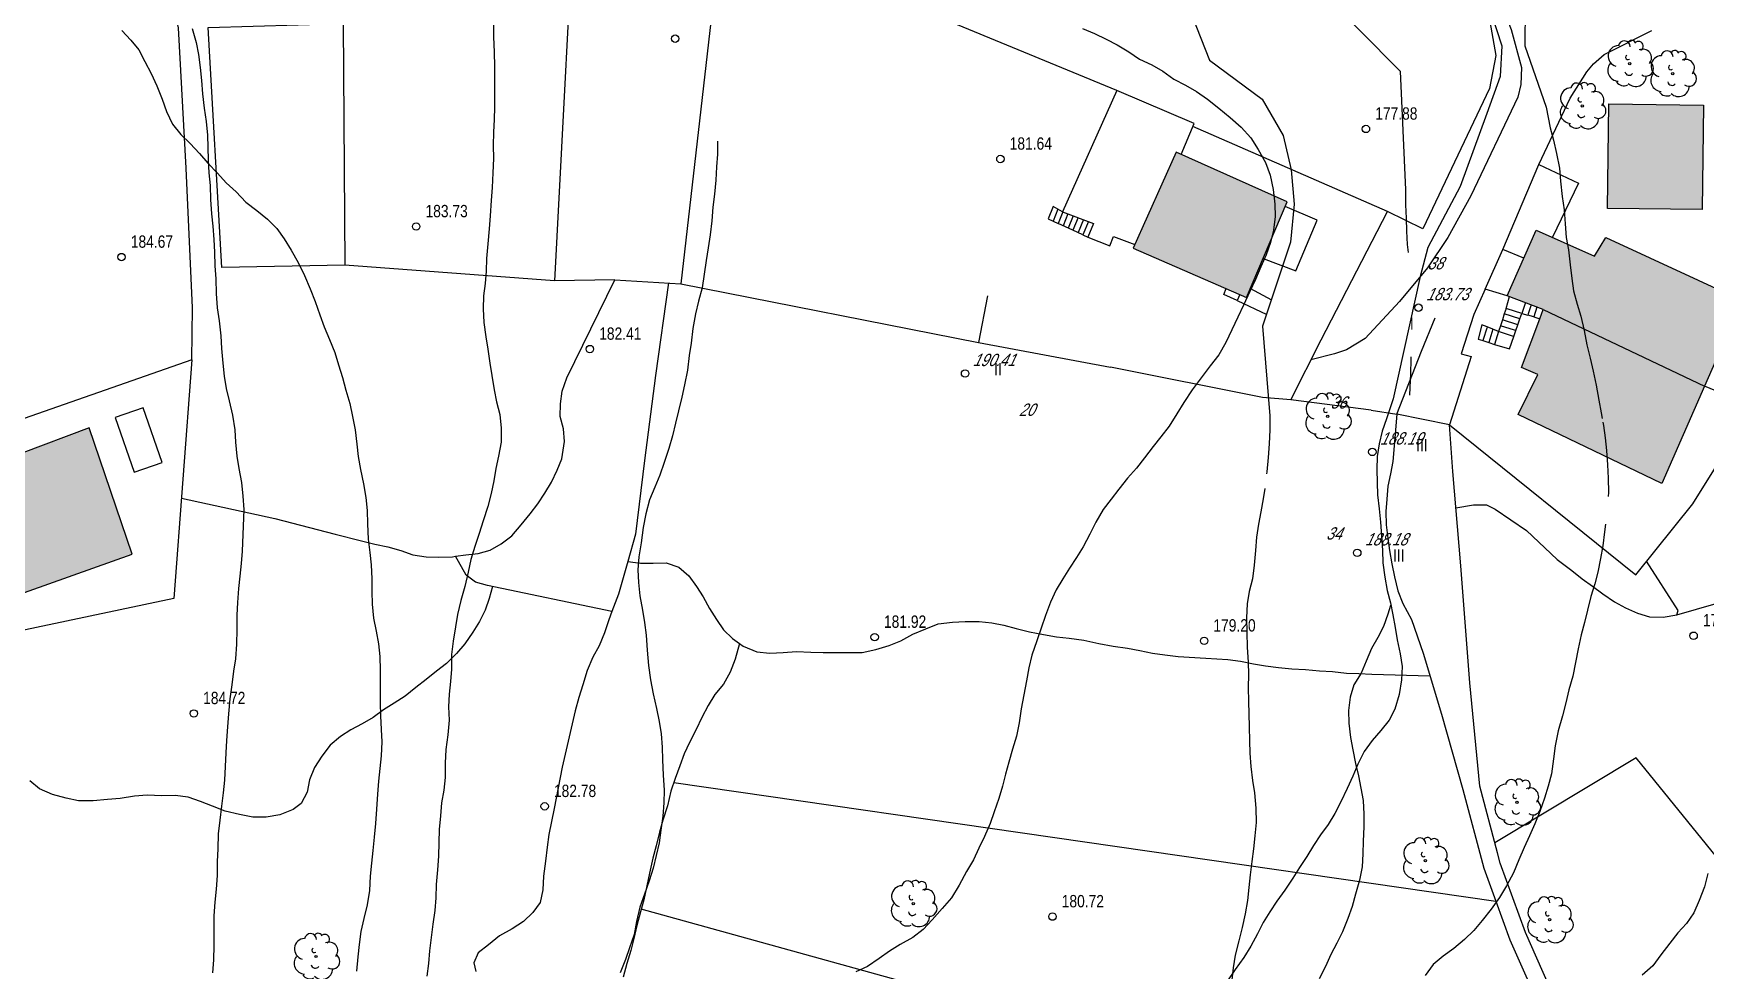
# Model space of a CAD drawing. Header units: metres. Extents: x 523256 to 524015, y 4669220 to 4669814.
# Drawn here: x 523454.2 to 523589.5, y 4669608 to 4669683.9 of the extents above; entities that cross this region are included whole.
import ezdxf

# ---------------------------------------------------------------- set-up
doc = ezdxf.new("R2010")
doc.units = ezdxf.units.M
doc.header["$MEASUREMENT"] = 0
for name, color, linetype in [('031006 Cota terreno', 9, 'Continuous'), ('031007 Cota edificio', 7, 'Continuous'), ('032011 Curva cada 1 m', 40, 'Continuous'), ('032015 Curva cada 5 m', 34, 'Continuous'), ('033006 Texto cota terreno', 9, 'Continuous'), ('033007 Texto cota edificio', 9, 'Continuous'), ('052007 Medianera principal', 7, 'Continuous'), ('052016 Cobertizo', 7, 'Continuous'), ('052020 Edificacion alero', 2, 'Continuous'), ('052024 Horreo', 7, 'Continuous'), ('052027 Edificacion por pie_alero', 2, 'Continuous'), ('053009 Texto altura edificio predominante', 7, 'Continuous'), ('063002 Texto portal', 7, 'Continuous'), ('072001 Borde aglomerado u hormigon', 7, 'Continuous'), ('072003 Camino', 7, 'Continuous'), ('072013 Escaleras', 1, 'Continuous'), ('072027 Pavimento', 9, 'Continuous'), ('082001 Valla Alambrada', 7, 'ALAMBRADA'), ('082002 Muro Tapia', 6, 'Continuous'), ('082003 Puerta', 7, 'Continuous'), ('082004 Linde', 3, 'Continuous'), ('082009 Linde Antigua', 104, 'Continuous'), ('101001 Arbol', 3, 'Continuous'), ('102006 Seto', 3, 'SETO'), ('990001 Sombreados', 7, 'Continuous')]:
    doc.layers.add(name, color=color, linetype=linetype)
doc.styles.get("Standard").update_dxf_attribs({"font": 'arial.ttf'})
doc.linetypes.add('ALAMBRADA', pattern='A,3,[131,GEOGRAMA.SHX,S=0.5,R=0,X=0,Y=0],3', length=6)
doc.linetypes.add('SETO', pattern='A,0,-1.2,1,[135,GEOGRAMA.SHX,S=0.4,R=0,X=0.5,Y=-0.5],1', length=3.2)

# ---------------------------------------------------------------- blocks, each defined once
blk = doc.blocks.new('COTAP')
at = {"color": 0}
blk.add_circle((0, 0), 0.3, dxfattribs=at)
blk = doc.blocks.new('ARBOL')
at = {"color": 0}
blk.add_circle((0, 0), 0.0939, dxfattribs=at)
for centre, radius, start, end in [((-0.9, 0.61), 0.852, 92.28, 254.58), ((-0.45, 1.37), 0.48, 359.2878, 173.6078), ((0.16, 1.55), 0.336, 23.1565, 160.4665), ((0.7, 1.41), 0.384, 301.578, 139.328), ((-0.15, 0.51), 0.192, 119.14, 310.56), ((1.05, 0.46), 0.708, 319.8556, 114.7656), ((1.31, -0.4), 0.612, 235.5275, 62.0275), ((-0.89, -0.54), 0.888, 142.64, 266.54), ((-0.06, -0.61), 0.336, 189.64, 323.88), ((0.48, -1), 0.852, 224.67, 0.24), ((-0.48, -1.08), 0.72, 213.78, 295.32)]:
    blk.add_arc(centre, radius, start, end, dxfattribs=at)

msp = doc.modelspace()

# ---------------------------------------------------------------- hatches: boundary and pattern name
at = {"layer": '990001 Sombreados', "true_color": 0xafafaf}
for points in [[(523589.20849, 4669669.62038), (523581.55849, 4669669.72038), (523581.66849, 4669678.18038), (523589.30849, 4669678.08038)], [(523555.63849, 4669670.25038), (523546.64849, 4669674.28038), (523543.16849, 4669666.49038), (523552.34849, 4669662.51038)], [(523576.34849, 4669661.53038), (523573.44849, 4669662.65038), (523575.78849, 4669667.96038), (523580.48849, 4669665.86038), (523581.42849, 4669667.37038), (523592.45849, 4669662.27038), (523589.40849, 4669655.33038)], [(523576.34849, 4669661.53038), (523576.06849, 4669660.79038), (523574.60849, 4669656.85038), (523575.91849, 4669656.26038), (523574.31849, 4669653.04038), (523585.94849, 4669647.45038), (523589.40849, 4669655.33038)], [(523451.49849, 4669648.29038), (523451.79849, 4669647.33038), (523451.32849, 4669647.15038), (523450.85849, 4669646.98038), (523450.38849, 4669646.80038), (523449.92849, 4669646.63038), (523449.45849, 4669646.45038), (523449.40849, 4669646.43038), (523448.98849, 4669646.27038), (523448.51849, 4669646.10038), (523448.04849, 4669645.92038), (523447.57849, 4669645.75038), (523438.01849, 4669642.16038), (523439.95849, 4669636.57038), (523452.07849, 4669638.73038), (523452.26849, 4669638.20038), (523462.18849, 4669641.73038), (523458.71849, 4669651.95038), (523451.23849, 4669649.14038)]]:
    msp.add_hatch(color=253, dxfattribs=at).paths.add_polyline_path(points, flags=0)

# ---------------------------------------------------------------- linework, layer by layer
at = {"layer": '032011 Curva cada 1 m'}
for points, elevation in [([(523550.58, 4669699.81), (523550.53, 4669699.34), (523550.37, 4669698.33), (523550.07, 4669697.35), (523549.82, 4669696.34), (523546.85, 4669688.11), (523549.36, 4669681.72), (523553.62, 4669678.56), (523555.31, 4669675.62), (523555.96, 4669672.84), (523556.21, 4669670.06), (523555.92, 4669666.99), (523553.63, 4669660.18), (523554.23, 4669652.92), (523554.24, 4669651.79), (523554.19, 4669650.67), (523554.1, 4669649.54), (523554, 4669648.38), (523553.98, 4669648.24)], 179), ([(523554.85, 4669690.88), (523564.78, 4669680.82), (523565.21, 4669671.21), (523565.22, 4669670.01), (523565.26, 4669668.93), (523565.29, 4669667.87), (523565.35, 4669666.8), (523565.42, 4669666.16)], 178), ([(523491.42, 4669684.84), (523491.44, 4669683.6), (523491.48, 4669682.37), (523491.52, 4669681.21), (523491.5, 4669680.15), (523491.51, 4669678.93), (523491.5, 4669677.91), (523491.48, 4669676.91), (523491.42, 4669675.89), (523491.41, 4669674.82), (523491.42, 4669673.76), (523491.38, 4669672.61), (523491.33, 4669671.4), (523491.24, 4669670.36), (523491.17, 4669669.12), (523491.08, 4669668.07), (523490.98, 4669666.85), (523490.87, 4669665.67), (523490.83, 4669664.64), (523490.76, 4669663.64), (523490.62, 4669662.63), (523490.6, 4669661.6), (523490.65, 4669660.48), (523490.81, 4669659.32), (523490.96, 4669658.31), (523491.13, 4669657.18), (523491.3, 4669656.18), (523491.49, 4669655.03), (523491.68, 4669654.05), (523491.93, 4669653.03), (523492.06, 4669651.93), (523492.04, 4669650.79), (523491.84, 4669649.65), (523491.62, 4669648.65), (523491.45, 4669647.66), (523491.25, 4669646.64), (523490.97, 4669645.59), (523490.6, 4669644.42), (523490.26, 4669643.4), (523489.91, 4669642.35), (523489.61, 4669641.28), (523489.38, 4669640.26), (523489.11, 4669639.1), (523488.8, 4669637.98), (523488.52, 4669636.85), (523488.35, 4669635.83), (523488.16, 4669634.69), (523488.04, 4669633.59), (523488.02, 4669632.41), (523487.94, 4669631.41), (523487.84, 4669630.38), (523487.8, 4669629.36), (523487.84, 4669628.28), (523487.74, 4669627.11), (523487.58, 4669625.92), (523487.53, 4669624.8), (523487.51, 4669623.65), (523487.4, 4669622.62), (523487.23, 4669621.58), (523487.14, 4669620.55), (523487.04, 4669619.42), (523487, 4669618.38), (523486.99, 4669617.28), (523486.89, 4669616.17), (523486.8, 4669614.99), (523486.77, 4669613.9), (523486.69, 4669612.87), (523486.53, 4669611.77), (523486.38, 4669610.69), (523486.26, 4669609.6), (523486.17, 4669608.58), (523486.05, 4669607.55)], 183), ([(523574.88, 4669686.02), (523574.86, 4669682.89), (523576.59, 4669677.91), (523576.92, 4669676.25), (523577.19, 4669675.23), (523577.43, 4669674.15), (523577.67, 4669672.97), (523577.76, 4669671.92), (523577.89, 4669670.68), (523578.06, 4669669.6), (523578.13, 4669668.47), (523578.2, 4669667.36), (523578.39, 4669666.37), (523578.54, 4669665.16), (523578.66, 4669664.05), (523578.81, 4669663.05), (523579.11, 4669661.96), (523579.39, 4669661), (523579.67, 4669659.82), (523579.89, 4669658.66), (523580.15, 4669657.59), (523580.39, 4669656.54), (523580.64, 4669655.4), (523580.84, 4669654.2), (523581.04, 4669653.17), (523581.12, 4669652.71)], 177), ([(523461.37, 4669684.13), (523462.09, 4669683.33), (523462.74, 4669682.56), (523463.23, 4669681.62), (523463.74, 4669680.64), (523464.2, 4669679.63), (523464.63, 4669678.56), (523464.98, 4669677.56), (523465.47, 4669676.55), (523466.14, 4669675.7), (523466.9, 4669674.96), (523467.64, 4669674.16), (523468.31, 4669673.37), (523469.09, 4669672.56), (523469.8, 4669671.8), (523470.6, 4669671.05), (523471.4, 4669670.23), (523472.28, 4669669.54), (523473.14, 4669668.84), (523473.89, 4669668.09), (523474.49, 4669667.25), (523475.07, 4669666.33), (523475.62, 4669665.35), (523476.15, 4669664.29), (523476.61, 4669663.21), (523477.01, 4669662.17), (523477.39, 4669661.1), (523477.73, 4669660.14), (523478.16, 4669659.1), (523478.59, 4669658.06), (523478.89, 4669657.04), (523479.22, 4669656.03), (523479.49, 4669655.01), (523479.8, 4669653.93), (523480.02, 4669652.88), (523480.24, 4669651.8), (523480.38, 4669650.64), (523480.48, 4669649.64), (523480.68, 4669648.57), (523480.92, 4669647.41), (523481.11, 4669646.3), (523481.2, 4669645.27), (523481.25, 4669644.17), (523481.29, 4669642.94), (523481.42, 4669641.86), (523481.54, 4669640.86), (523481.58, 4669639.74), (523481.59, 4669638.69), (523481.61, 4669637.68), (523481.72, 4669636.53), (523481.95, 4669635.48), (523482.14, 4669634.46), (523482.23, 4669633.43), (523482.27, 4669632.33), (523482.26, 4669631.3), (523482.27, 4669629.68), (523482.28, 4669628.63), (523482.34, 4669627.53), (523482.39, 4669626.52), (523482.34, 4669625.4), (523482.23, 4669624.37), (523482.13, 4669623.35), (523482.04, 4669622.28), (523481.97, 4669621.07), (523481.88, 4669619.92), (523481.78, 4669618.82), (523481.67, 4669617.72), (523481.55, 4669616.72), (523481.46, 4669615.65), (523481.39, 4669614.49), (523481.22, 4669613.34), (523480.94, 4669612.24), (523480.71, 4669611.17), (523480.57, 4669610.12), (523480.45, 4669609.12), (523480.36, 4669607.95)], 184), ([(523539.07, 4669684.29), (523540.06, 4669683.87), (523541, 4669683.41), (523541.89, 4669682.95), (523542.83, 4669682.39), (523543.69, 4669681.81), (523544.69, 4669681.35), (523545.57, 4669680.84), (523546.48, 4669680.18), (523547.42, 4669679.7), (523548.31, 4669679.17), (523549.19, 4669678.55), (523550.1, 4669677.83), (523551.04, 4669677.09), (523551.93, 4669676.29), (523552.69, 4669675.44), (523553.3, 4669674.5), (523553.89, 4669673.44), (523554.26, 4669672.42), (523554.51, 4669671.26), (523554.63, 4669670.07), (523554.66, 4669669.07), (523554.52, 4669667.95), (523554.3, 4669666.96), (523553.93, 4669665.96), (523553.5, 4669665), (523553.07, 4669663.97), (523552.63, 4669662.99), (523552.1, 4669661.88), (523551.64, 4669660.9), (523551.16, 4669659.9), (523550.68, 4669658.85), (523550.1, 4669657.87), (523549.4, 4669656.98), (523548.69, 4669656.01), (523547.94, 4669655.03), (523547.28, 4669654), (523546.71, 4669653.09), (523546.1, 4669652.1), (523545.41, 4669651.22), (523544.79, 4669650.43), (523544.11, 4669649.52), (523543.44, 4669648.69), (523542.72, 4669647.88), (523542.01, 4669647), (523541.4, 4669646.17), (523540.76, 4669645.34), (523540.17, 4669644.32), (523539.68, 4669643.35), (523539.13, 4669642.33), (523538.59, 4669641.45), (523538.04, 4669640.59), (523537.48, 4669639.73), (523536.94, 4669638.83), (523536.48, 4669637.84), (523536.1, 4669636.77), (523535.75, 4669635.73), (523535.38, 4669634.71), (523534.99, 4669633.56), (523534.73, 4669632.53), (523534.56, 4669631.46), (523534.34, 4669630.33), (523534.12, 4669629.2), (523533.95, 4669628.08), (523533.75, 4669626.98), (523533.43, 4669625.93), (523533.13, 4669624.89), (523532.86, 4669623.92), (523532.61, 4669622.95), (523532.31, 4669621.93), (523531.94, 4669620.85), (523531.6, 4669619.91), (523531.15, 4669618.87), (523530.69, 4669617.91), (523530.26, 4669616.99), (523529.71, 4669616.03), (523529.11, 4669614.92), (523528.47, 4669613.89), (523527.73, 4669613.05), (523526.91, 4669612.11), (523526.19, 4669611.33), (523525.35, 4669610.69), (523524.32, 4669610.12), (523523.47, 4669609.58), (523522.63, 4669608.98), (523521.7, 4669608.33), (523520.75, 4669607.92)], 181), ([(523509.55, 4669675.17), (523509.54, 4669674.1), (523509.48, 4669673.08), (523509.42, 4669672), (523509.32, 4669670.87), (523509.18, 4669669.82), (523509.09, 4669668.7), (523508.97, 4669667.57), (523508.81, 4669666.52), (523508.64, 4669665.5), (523508.47, 4669664.4), (523508.3, 4669663.29), (523508.01, 4669662.22), (523507.76, 4669661.18), (523507.56, 4669660), (523507.41, 4669658.82), (523507.27, 4669657.82), (523507.13, 4669656.61), (523506.89, 4669655.43), (523506.66, 4669654.44), (523506.39, 4669653.34), (523506.15, 4669652.34), (523505.92, 4669651.3), (523505.62, 4669650.28), (523505.23, 4669649.15), (523504.89, 4669648.11), (523504.47, 4669647.16), (523504.04, 4669646.13), (523503.76, 4669645), (523503.55, 4669643.87), (523503.37, 4669642.64), (523503.2, 4669641.51), (523503.12, 4669640.46), (523503.16, 4669639.42), (523503.28, 4669638.34), (523503.48, 4669637.2), (523503.65, 4669636.2), (523503.79, 4669635.16), (523503.87, 4669633.94), (523503.96, 4669632.71), (523504.13, 4669631.56), (523504.36, 4669630.42), (523504.61, 4669629.22), (523504.83, 4669628.17), (523505, 4669627.17), (523505.07, 4669626.09), (523505.11, 4669625.07), (523505.16, 4669623.83), (523505.25, 4669622.62), (523505.21, 4669621.58), (523505.12, 4669620.5), (523504.98, 4669619.37), (523504.83, 4669618.35), (523504.59, 4669617.33), (523504.35, 4669616.31), (523504.02, 4669615.28), (523503.66, 4669614.19), (523503.27, 4669613.14), (523503.01, 4669611.99), (523502.82, 4669610.94), (523502.44, 4669609.85), (523502.12, 4669608.9), (523501.67, 4669607.83)], 182), ([(523565.65, 4669657.7), (523565.65, 4669657.5), (523565.62, 4669656.33), (523565.57, 4669655.22), (523565.54, 4669654.6)], 178), ([(523581.18, 4669652.4), (523581.22, 4669652.15), (523581.36, 4669651.14), (523581.46, 4669650.12), (523581.55, 4669648.96), (523581.62, 4669647.88), (523581.64, 4669646.73), (523581.61, 4669646.4)], 177), ([(523553.82, 4669647.04), (523553.69, 4669646.21), (523553.5, 4669645.16), (523553.31, 4669644.16), (523553.17, 4669643.1), (523553.07, 4669642.01), (523552.96, 4669640.84), (523552.84, 4669639.74), (523552.57, 4669638.71), (523552.4, 4669637.69), (523552.34, 4669636.56), (523552.38, 4669635.39), (523552.4, 4669634.2), (523552.48, 4669632.99), (523552.51, 4669631.99), (523552.49, 4669630.94), (523552.51, 4669629.79), (523552.53, 4669628.79), (523552.56, 4669627.75), (523552.58, 4669626.61), (523552.62, 4669625.6), (523552.71, 4669624.54), (523552.84, 4669623.41), (523552.99, 4669622.39), (523553.1, 4669621.16), (523553.12, 4669620), (523553.03, 4669618.92), (523552.91, 4669617.88), (523552.78, 4669616.83), (523552.65, 4669615.77), (523552.54, 4669614.73), (523552.42, 4669613.68), (523552.23, 4669612.61), (523551.99, 4669611.51), (523551.74, 4669610.41), (523551.44, 4669609.26), (523551.27, 4669608.24), (523551.13, 4669607.02)], 179), ([(523581.4, 4669644.15), (523581.32, 4669643.54), (523581.18, 4669642.4), (523581, 4669641.36), (523580.78, 4669640.28), (523580.52, 4669639.31), (523580.21, 4669638.29), (523579.94, 4669637.19), (523579.7, 4669636.18), (523579.42, 4669635.2), (523579.18, 4669634.05), (523578.96, 4669632.95), (523578.74, 4669631.86), (523578.43, 4669630.75), (523578.18, 4669629.7), (523577.91, 4669628.63), (523577.56, 4669627.43), (523577.31, 4669626.2), (523577.18, 4669625.15), (523577.01, 4669623.94), (523576.76, 4669622.93), (523576.46, 4669621.96), (523576.08, 4669620.88), (523575.67, 4669619.89), (523575.24, 4669618.92), (523574.81, 4669617.98), (523574.38, 4669616.99), (523573.95, 4669615.92), (523573.39, 4669614.87), (523572.81, 4669613.94), (523572.15, 4669612.97), (523571.42, 4669612.06), (523570.74, 4669611.26), (523569.99, 4669610.52), (523569.12, 4669609.8), (523568.27, 4669609.17), (523567.45, 4669608.5), (523566.79, 4669607.62)], 177), ([(523563.99, 4669637.57), (523563.79, 4669636.87), (523563.42, 4669635.88), (523562.96, 4669634.99), (523562.45, 4669634.08), (523562.02, 4669633.05), (523561.62, 4669632.09), (523561.03, 4669631.15), (523560.74, 4669630.16), (523560.6, 4669629.08), (523560.63, 4669628.05), (523560.75, 4669626.88), (523560.96, 4669625.88), (523561.18, 4669624.77), (523561.4, 4669623.79), (523561.6, 4669622.78), (523561.78, 4669621.77), (523561.85, 4669620.67), (523561.84, 4669619.65), (523561.78, 4669618.5), (523561.76, 4669617.47), (523561.7, 4669616.42), (523561.48, 4669615.34), (523561.18, 4669614.19), (523560.89, 4669613.2), (523560.55, 4669612.23), (523560.12, 4669611.16), (523559.67, 4669610.24), (523559.16, 4669609.3), (523558.74, 4669608.34), (523558.23, 4669607.34)], 178), ([(523589.67, 4669615.86), (523589.39, 4669614.79), (523588.96, 4669613.69), (523588.53, 4669612.69), (523587.95, 4669611.81), (523587.25, 4669611.07), (523586.59, 4669610.24), (523585.87, 4669609.28), (523585.21, 4669608.39), (523584.37, 4669607.65)], 176)]:
    msp.add_lwpolyline(points, dxfattribs=dict(at, elevation=elevation))
at = {"layer": '032015 Curva cada 5 m'}
for points, elevation in [([(523572.14849, 4669685.53038), (523573.00849, 4669682.87038), (523572.87849, 4669680.41038), (523571.77849, 4669677.40038), (523569.63849, 4669671.49038), (523567.01849, 4669666.56038), (523566.40849, 4669664.21038), (523564.21849, 4669654.31038), (523563.67849, 4669652.67038), (523563.31849, 4669651.67038), (523563.07849, 4669650.66038), (523562.92849, 4669649.64038), (523562.88849, 4669648.59038), (523562.90849, 4669647.53038), (523562.94849, 4669646.53038), (523563.06849, 4669645.40038), (523563.19849, 4669644.32038), (523563.26849, 4669643.20038), (523563.34849, 4669642.02038), (523563.37849, 4669641.02038), (523563.54849, 4669639.86038), (523563.71849, 4669638.78038), (523563.98849, 4669637.79038), (523564.19849, 4669636.81038), (523564.38849, 4669635.78038), (523564.54849, 4669634.78038), (523564.78849, 4669633.66038), (523564.93849, 4669632.63038), (523564.87849, 4669631.55038), (523564.68849, 4669630.35038), (523564.35849, 4669629.18038), (523563.87849, 4669628.29038), (523563.20849, 4669627.46038), (523562.51849, 4669626.65038), (523561.87849, 4669625.74038), (523561.36849, 4669624.72038), (523560.93849, 4669623.75038), (523560.48849, 4669622.76038), (523559.97849, 4669621.66038), (523559.49849, 4669620.74038), (523558.95849, 4669619.85038), (523558.32849, 4669618.99038), (523557.76849, 4669618.13038), (523557.22849, 4669617.25038), (523556.64849, 4669616.36038), (523556.08849, 4669615.48038), (523555.43849, 4669614.51038), (523554.79849, 4669613.62038), (523554.22849, 4669612.77038), (523553.70849, 4669611.91038), (523553.23849, 4669610.99038), (523552.69849, 4669609.98038), (523552.13849, 4669609.08038), (523551.43849, 4669608.10038), (523550.75849, 4669607.11038)], 180), ([(523467.05849, 4669684.29038), (523467.36849, 4669683.16038), (523467.55849, 4669682.17038), (523467.70849, 4669681.12038), (523467.79849, 4669680.07038), (523467.88849, 4669678.99038), (523468.02849, 4669677.83038), (523468.19849, 4669676.75038), (523468.29849, 4669675.65038), (523468.30849, 4669674.65038), (523468.33849, 4669673.65038), (523468.40849, 4669672.60038), (523468.49849, 4669671.58038), (523468.53849, 4669670.45038), (523468.60849, 4669669.29038), (523468.71849, 4669668.29038), (523468.80849, 4669667.21038), (523468.85849, 4669666.17038), (523468.89849, 4669665.06038), (523468.97849, 4669664.01038), (523468.99849, 4669662.84038), (523469.08849, 4669661.68038), (523469.24849, 4669660.62038), (523469.36849, 4669659.39038), (523469.42849, 4669658.37038), (523469.52849, 4669657.19038), (523469.64849, 4669656.14038), (523469.80849, 4669655.13038), (523470.05849, 4669654.14038), (523470.31849, 4669652.98038), (523470.50849, 4669651.80038), (523470.54849, 4669650.80038), (523470.66849, 4669649.67038), (523470.83849, 4669648.67038), (523471.04849, 4669647.53038), (523471.14849, 4669646.41038), (523471.22849, 4669645.33038), (523471.14849, 4669643.31038), (523471.10849, 4669641.97038), (523471.00849, 4669640.97038), (523470.91849, 4669639.95038), (523470.80849, 4669638.94038), (523470.70849, 4669637.81038), (523470.67849, 4669636.78038), (523470.65849, 4669635.62038), (523470.63849, 4669634.44038), (523470.54849, 4669633.26038), (523470.40849, 4669632.25038), (523470.25849, 4669631.14038), (523470.10849, 4669630.02038), (523469.98849, 4669628.81038), (523469.89849, 4669627.74038), (523469.83849, 4669626.64038), (523469.78849, 4669625.64038), (523469.72849, 4669624.54038), (523469.66849, 4669623.42038), (523469.56849, 4669622.39038), (523469.41849, 4669621.32038), (523469.27849, 4669620.19038), (523469.15849, 4669619.09038), (523469.11849, 4669617.88038), (523469.07849, 4669616.84038), (523469.06849, 4669615.71038), (523468.98849, 4669614.61038), (523468.87849, 4669613.56038), (523468.81849, 4669612.45038), (523468.79849, 4669611.27038), (523468.80849, 4669610.04038), (523468.76849, 4669608.88038), (523468.69849, 4669607.84038)], 185)]:
    msp.add_lwpolyline(points, dxfattribs=dict(at, elevation=elevation))
at = {"layer": '052007 Medianera principal', "flags": 128}
msp.add_lwpolyline([(523576.34849, 4669661.53038), (523589.40849, 4669655.33038)], dxfattribs=at)
at = {"layer": '052016 Cobertizo', "flags": 128}
for points in [[(523547.06849, 4669674.09038), (523548.10849, 4669676.58038), (523541.85849, 4669679.26038), (523537.45849, 4669669.45038), (523539.97849, 4669668.49038), (523539.51849, 4669667.39038), (523541.29849, 4669666.70038), (523541.59849, 4669667.43038), (523543.30849, 4669666.80038)], [(523574.78849, 4669665.69038), (523573.08849, 4669666.40038), (523575.99849, 4669673.28038), (523579.21849, 4669671.76038), (523577.09849, 4669667.38038)], [(523553.68849, 4669665.66038), (523556.33849, 4669664.66038), (523558.07849, 4669668.77038), (523555.46849, 4669669.86038)]]:
    msp.add_lwpolyline(points, dxfattribs=at)
at = {"layer": '052020 Edificacion alero', "flags": 128}
for points in [[(523555.63849, 4669670.25038), (523546.64849, 4669674.28038), (523543.16849, 4669666.49038), (523552.34849, 4669662.51038), (523555.63849, 4669670.25038)], [(523576.34849, 4669661.53038), (523573.44849, 4669662.65038), (523575.78849, 4669667.96038), (523580.48849, 4669665.86038), (523581.42849, 4669667.37038)], [(523581.42849, 4669667.37038), (523592.45849, 4669662.27038), (523589.40849, 4669655.33038)], [(523589.40849, 4669655.33038), (523585.94849, 4669647.45038), (523574.31849, 4669653.04038), (523575.91849, 4669656.26038), (523574.60849, 4669656.85038), (523576.06849, 4669660.79038), (523576.34849, 4669661.53038)]]:
    msp.add_lwpolyline(points, dxfattribs=at)
at = {"layer": '052024 Horreo', "flags": 128}
msp.add_lwpolyline([(523460.81849, 4669652.80038), (523462.34849, 4669648.35038), (523464.62849, 4669649.14038), (523463.09849, 4669653.58038), (523460.81849, 4669652.80038)], dxfattribs=at)
at = {"layer": '052027 Edificacion por pie_alero', "flags": 128}
for points in [[(523589.20849, 4669669.62038), (523581.55849, 4669669.72038), (523581.66849, 4669678.18038), (523589.30849, 4669678.08038), (523589.20849, 4669669.62038)], [(523451.49849, 4669648.29038), (523451.79849, 4669647.33038), (523451.32849, 4669647.15038), (523450.85849, 4669646.98038), (523450.38849, 4669646.80038), (523449.92849, 4669646.63038), (523449.45849, 4669646.45038), (523449.40849, 4669646.43038), (523448.98849, 4669646.27038), (523448.51849, 4669646.10038), (523448.04849, 4669645.92038), (523447.57849, 4669645.75038), (523438.01849, 4669642.16038), (523439.95849, 4669636.57038), (523452.07849, 4669638.73038), (523452.26849, 4669638.20038), (523462.18849, 4669641.73038), (523458.71849, 4669651.95038), (523451.23849, 4669649.14038), (523451.49849, 4669648.29038)]]:
    msp.add_lwpolyline(points, dxfattribs=at)
at = {"layer": '072001 Borde aglomerado u hormigon', "flags": 128}
msp.add_lwpolyline([(523568.75849, 4669652.19038), (523564.49849, 4669653.06038)], dxfattribs=at)
at = {"layer": '072003 Camino', "flags": 128}
for points in [[(523564.49849, 4669653.06038), (523564.17849, 4669649.23038), (523563.98849, 4669648.24038), (523563.78849, 4669647.22038), (523563.70849, 4669646.19038), (523563.62849, 4669645.18038), (523563.64849, 4669644.10038), (523563.78849, 4669643.03038), (523563.91849, 4669642.02038), (523564.09849, 4669640.94038), (523564.31849, 4669639.90038), (523564.59849, 4669638.76038), (523564.98849, 4669637.74038), (523565.68849, 4669636.43038), (523566.62849, 4669633.71038), (523568.11849, 4669628.77038), (523569.85849, 4669622.67038), (523571.53849, 4669616.31038), (523572.50849, 4669613.63038), (523573.64849, 4669610.51038), (523577.39849, 4669602.04038)], [(523589.65849, 4669541.50038), (523587.98849, 4669542.22038), (523586.53849, 4669543.11038), (523585.45849, 4669544.59038), (523584.53849, 4669546.76038), (523583.74849, 4669550.70038), (523583.58849, 4669555.78038), (523583.92849, 4669561.28038), (523583.74849, 4669567.82038), (523583.49849, 4669572.91038), (523583.43849, 4669574.23038), (523582.00849, 4669586.94038), (523581.04849, 4669592.96038), (523580.12849, 4669597.88038), (523578.70849, 4669602.54038), (523574.91849, 4669611.08038), (523572.86849, 4669616.72038), (523572.65849, 4669617.53038), (523571.22849, 4669622.93038), (523570.41849, 4669631.31038), (523569.69849, 4669640.77038), (523569.02849, 4669648.41038), (523568.75849, 4669652.19038)]]:
    msp.add_lwpolyline(points, dxfattribs=at)
at = {"layer": '072013 Escaleras', "flags": 128}
for points in [[(523537.45849, 4669669.45038), (523536.69849, 4669669.87038), (523536.29849, 4669668.86038), (523537.10856, 4669668.49057)], [(523537.08849, 4669669.65038), (523536.69849, 4669668.68038)], [(523537.47849, 4669669.44038), (523537.10856, 4669668.49057)], [(523537.89849, 4669669.28038), (523537.50849, 4669668.31038)], [(523538.31849, 4669669.12038), (523537.90849, 4669668.13038)], [(523538.72849, 4669668.97038), (523538.30931, 4669667.9424)], [(523539.14849, 4669668.81038), (523538.71849, 4669667.76038)], [(523539.56849, 4669668.65038), (523539.1194, 4669667.57258)], [(523538.30931, 4669667.9424), (523537.10856, 4669668.49057)], [(523539.1194, 4669667.57258), (523538.30931, 4669667.9424)], [(523539.1194, 4669667.57258), (523539.51849, 4669667.39038)], [(523551.80849, 4669662.74038), (523551.59849, 4669662.27038), (523550.50849, 4669662.76038), (523550.70849, 4669663.22038)], [(523573.34849, 4669661.62038), (523573.63849, 4669662.58038)], [(523574.90849, 4669662.09038), (523574.62849, 4669661.21038)], [(523575.36849, 4669661.91038), (523575.13849, 4669661.17038), (523575.10849, 4669661.07038)], [(523573.04849, 4669660.69038), (523572.89849, 4669660.21038)], [(523573.19849, 4669661.17038), (523573.04849, 4669660.69038)], [(523574.30849, 4669660.29038), (523573.04849, 4669660.69038)], [(523573.34849, 4669661.62038), (523573.19849, 4669661.17038)], [(523574.46849, 4669660.77038), (523573.19849, 4669661.17038)], [(523574.62849, 4669661.21038), (523573.44849, 4669661.59038), (523573.34849, 4669661.62038)], [(523574.30849, 4669660.29038), (523574.46849, 4669660.77038)], [(523574.46849, 4669660.77038), (523574.62849, 4669661.21038)], [(523574.62849, 4669661.21038), (523575.10849, 4669661.07038)], [(523575.58849, 4669660.93038), (523575.10849, 4669661.07038)], [(523575.58849, 4669660.93038), (523576.06849, 4669660.79038)], [(523571.81849, 4669660.12038), (523571.38849, 4669660.30038), (523571.08849, 4669659.13038), (523571.46849, 4669659.01038)], [(523571.81849, 4669660.12038), (523571.78849, 4669660.02038), (523571.49849, 4669659.11038), (523571.46849, 4669659.01038)], [(523572.28849, 4669659.93038), (523571.81849, 4669660.12038)], [(523572.28849, 4669659.93038), (523571.94849, 4669658.86038)], [(523572.74849, 4669659.74038), (523572.28849, 4669659.93038)], [(523572.74849, 4669659.74038), (523572.41849, 4669658.71038)], [(523572.41849, 4669658.71038), (523573.61849, 4669658.34038), (523573.97849, 4669659.35038)], [(523572.89849, 4669660.21038), (523572.74849, 4669659.74038)], [(523573.97849, 4669659.35038), (523573.87849, 4669659.38038), (523572.74849, 4669659.74038)], [(523574.13849, 4669659.82038), (523574.03849, 4669659.85038), (523572.89849, 4669660.21038)], [(523573.97849, 4669659.35038), (523574.13849, 4669659.82038)], [(523574.13849, 4669659.82038), (523574.30849, 4669660.29038)], [(523571.46849, 4669659.01038), (523571.94849, 4669658.86038)], [(523571.94849, 4669658.86038), (523572.41849, 4669658.71038)]]:
    msp.add_lwpolyline(points, dxfattribs=at)
at = {"layer": '072013 Escaleras'}
for points in [[(523575.83849, 4669661.73038), (523575.58849, 4669660.93038), (523575.58849, 4669660.93038)], [(523575.58849, 4669660.93038), (523575.58849, 4669660.93038)], [(523575.58849, 4669660.93038), (523575.58849, 4669660.93038)]]:
    msp.add_lwpolyline(points, dxfattribs=at)
at = {"layer": '072027 Pavimento', "flags": 128}
for points in [[(523523.28849, 4669709.46038), (523523.62849, 4669710.35038), (523535.48849, 4669706.69038), (523546.21849, 4669702.67038), (523553.78849, 4669699.69038), (523559.39849, 4669696.78038), (523564.86849, 4669693.78038), (523570.76849, 4669689.75038), (523572.34849, 4669687.82038), (523573.75849, 4669684.21038), (523574.58849, 4669681.13038), (523574.53849, 4669679.74038), (523574.30849, 4669678.73038), (523570.48849, 4669670.73038), (523568.64849, 4669667.36038), (523566.97849, 4669664.90038), (523564.73849, 4669662.18038), (523561.94849, 4669659.19038), (523560.44849, 4669658.26038), (523559.45849, 4669657.95038), (523557.55849, 4669657.45038)], [(523588.44849, 4669645.79038), (523595.25849, 4669656.70038)]]:
    msp.add_lwpolyline(points, dxfattribs=at)
at = {"layer": '082001 Valla Alambrada', "flags": 128}
for points in [[(523533.09849, 4669706.24038), (523541.90849, 4669702.55038), (523550.22849, 4669699.05038), (523557.25849, 4669696.07038), (523562.36849, 4669693.45038), (523567.24849, 4669690.56038), (523570.13849, 4669687.78038), (523572.02849, 4669684.85038), (523572.50849, 4669682.10038), (523572.01849, 4669679.42038), (523566.60849, 4669668.05038), (523563.75849, 4669669.46038)], [(523467.02849, 4669657.46038), (523467.08849, 4669661.66038), (523466.57849, 4669672.97038), (523465.94849, 4669684.33038), (523464.69849, 4669689.51038), (523463.94849, 4669691.92038), (523463.33849, 4669693.19038), (523462.62849, 4669694.59038), (523461.85849, 4669695.04038), (523461.22849, 4669695.20038), (523460.46849, 4669695.10038), (523442.20849, 4669685.82038), (523445.17849, 4669682.59038), (523444.13849, 4669681.29038), (523441.00849, 4669683.43038), (523439.79849, 4669682.34038)], [(523509.93849, 4669692.87038), (523506.57849, 4669663.62038), (523530.66849, 4669658.85038)], [(523541.85849, 4669679.26038), (523528.97849, 4669684.57038)], [(523562.42849, 4669653.37038), (523555.92849, 4669654.21038), (523553.64849, 4669654.41038), (523541.35849, 4669656.86038)]]:
    msp.add_lwpolyline(points, dxfattribs=at)
at = {"layer": '082002 Muro Tapia', "flags": 128}
for points in [[(523575.99849, 4669673.28038), (523578.53849, 4669678.64038), (523579.87849, 4669680.77038), (523580.42849, 4669681.42038), (523581.27849, 4669682.17038), (523585.12849, 4669684.13038)], [(523558.37849, 4669659.07038), (523563.75849, 4669669.46038), (523548.00849, 4669676.35038)], [(523573.44849, 4669662.65038), (523571.66849, 4669663.18038), (523573.08849, 4669666.40038)], [(523554.39849, 4669662.28038), (523552.64849, 4669663.23038)], [(523531.38849, 4669662.64038), (523530.66849, 4669658.85038), (523541.35849, 4669656.86038)], [(523551.59849, 4669662.27038), (523553.99849, 4669661.13038)], [(523562.42849, 4669653.37038), (523564.49849, 4669653.06038), (523566.49849, 4669658.16038), (523567.61849, 4669660.86038)], [(523570.74849, 4669661.14038), (523569.71849, 4669657.93038), (523570.52849, 4669657.74038)], [(523592.43849, 4669657.64038), (523590.77849, 4669654.75038), (523589.40849, 4669655.33038)], [(523568.75849, 4669652.19038), (523583.83849, 4669640.05038), (523588.44849, 4669645.79038)]]:
    msp.add_lwpolyline(points, dxfattribs=at)
at = {"layer": '082003 Puerta', "flags": 128}
for points in [[(523571.66849, 4669663.18038), (523570.74849, 4669661.14038)], [(523555.92849, 4669654.21038), (523558.37849, 4669659.07038)], [(523570.52849, 4669657.74038), (523568.75849, 4669652.19038)]]:
    msp.add_lwpolyline(points, dxfattribs=at)
at = {"layer": '082004 Linde', "flags": 128}
for points in [[(523498.86849, 4669708.76038), (523498.21849, 4669699.39038), (523496.37849, 4669663.86038)], [(523496.37849, 4669663.86038), (523479.39849, 4669665.13038)], [(523488.36863, 4669641.55013), (523489.18849, 4669641.68038), (523490.18849, 4669641.78038), (523491.15849, 4669642.05038), (523492.03849, 4669642.55038), (523492.90849, 4669643.20038), (523493.67849, 4669644.09038), (523494.38849, 4669644.99038), (523495.02849, 4669645.81038), (523495.57849, 4669646.65038), (523496.11849, 4669647.55038), (523496.58849, 4669648.53038), (523496.95849, 4669649.44038), (523497.17849, 4669650.85038), (523497.08849, 4669651.86038), (523496.82849, 4669652.87038), (523496.84849, 4669653.90038), (523496.99849, 4669654.93038), (523497.35849, 4669655.99038), (523501.24849, 4669663.94038)], [(523501.24849, 4669663.94038), (523496.37849, 4669663.86038)], [(523501.24849, 4669663.94038), (523506.57849, 4669663.62038)], [(523505.57849, 4669663.68038), (523504.52849, 4669656.18038), (523503.65849, 4669649.32038), (523502.90849, 4669643.34038), (523502.29147, 4669641.13998)], [(523466.18849, 4669646.25038), (523473.72849, 4669644.60038), (523478.62849, 4669643.33038), (523480.74849, 4669642.81038), (523481.82849, 4669642.54038), (523482.87849, 4669642.31038), (523483.92849, 4669642.01038), (523484.91849, 4669641.68038), (523485.98849, 4669641.50038), (523487.01849, 4669641.48038), (523488.11849, 4669641.51038), (523488.36863, 4669641.55013)], [(523569.28849, 4669645.47038), (523570.70849, 4669645.72038), (523571.75849, 4669645.72038), (523572.46849, 4669645.36038), (523574.99849, 4669643.64038), (523577.46849, 4669641.30038), (523578.65849, 4669640.39038), (523579.49849, 4669639.73038), (523580.34849, 4669639.12038), (523581.16849, 4669638.51038), (523582.10849, 4669637.87038), (523583.01849, 4669637.38038), (523583.97849, 4669636.94038), (523584.94849, 4669636.64038), (523586.05849, 4669636.62038), (523587.15849, 4669636.80038)], [(523501.01574, 4669637.08096), (523490.95849, 4669639.20038), (523489.96849, 4669639.47038), (523489.20849, 4669640.03038), (523488.36863, 4669641.55013)], [(523502.29147, 4669641.13998), (523501.54849, 4669638.49038), (523501.01574, 4669637.08096)], [(523502.29147, 4669641.13998), (523503.32849, 4669641.00038), (523504.34849, 4669640.99038), (523505.39849, 4669641.01038), (523506.41849, 4669640.66038), (523507.22849, 4669639.97038), (523507.84849, 4669639.10038), (523508.39849, 4669638.26038), (523508.91849, 4669637.33038), (523509.46849, 4669636.44038), (523510.03849, 4669635.60038), (523510.75849, 4669634.90038), (523511.33849, 4669634.48038)], [(523587.15849, 4669636.80038), (523587.25849, 4669637.17038), (523584.71849, 4669641.15038)], [(523491.35849, 4669639.11038), (523491.08849, 4669638.14038), (523490.75849, 4669637.19038), (523490.28849, 4669636.27038), (523489.76849, 4669635.41038), (523489.11849, 4669634.47038), (523488.42849, 4669633.69038), (523487.63849, 4669632.88038), (523486.81849, 4669632.24038), (523485.98849, 4669631.59038), (523485.14849, 4669630.94038), (523484.27849, 4669630.24038), (523483.38849, 4669629.67038), (523482.53849, 4669629.12038), (523481.69849, 4669628.50038), (523480.81849, 4669628.00038), (523479.89849, 4669627.51038), (523479.05849, 4669626.96038), (523478.20849, 4669626.27038), (523477.54849, 4669625.38038), (523476.93849, 4669624.44038), (523476.54849, 4669623.45038), (523476.34849, 4669622.45038), (523475.86849, 4669621.53038), (523475.21849, 4669621.04038), (523474.13849, 4669620.63038), (523473.02849, 4669620.43038), (523471.94849, 4669620.44038), (523470.88849, 4669620.65038), (523469.72849, 4669620.93038), (523468.70849, 4669621.32038), (523467.71849, 4669621.70038), (523466.73849, 4669622.04038), (523465.67849, 4669622.18038), (523464.58849, 4669622.15038), (523463.41849, 4669622.20038), (523462.38849, 4669622.13038), (523461.22849, 4669621.95038), (523460.20849, 4669621.86038), (523459.04849, 4669621.76038), (523457.84849, 4669621.75038), (523456.84849, 4669621.96038), (523455.75849, 4669622.26038), (523454.70849, 4669622.72038), (523453.91849, 4669623.38038)], [(523587.15849, 4669636.80038), (523590.33849, 4669637.74038), (523591.89849, 4669638.06038), (523592.93849, 4669638.18038), (523594.01849, 4669638.25038), (523595.11849, 4669638.27038), (523596.19849, 4669638.12038), (523597.11849, 4669637.64038), (523606.88849, 4669628.76038), (523615.40785, 4669621.37886)], [(523501.01574, 4669637.08096), (523500.75849, 4669636.40038), (523500.40849, 4669635.35038), (523499.97849, 4669634.29038), (523499.47849, 4669633.39038), (523499.01849, 4669632.30038), (523498.64849, 4669631.15038), (523498.33849, 4669630.13038), (523498.04849, 4669629.03038), (523496.98849, 4669624.47038), (523496.33849, 4669621.12038), (523495.89849, 4669619.04038), (523495.76849, 4669618.00038), (523495.64849, 4669616.87038), (523495.48849, 4669615.66038), (523495.42849, 4669614.56038), (523495.19849, 4669613.51038), (523494.61849, 4669612.71038), (523493.85849, 4669611.98038), (523492.93849, 4669611.38038), (523491.92849, 4669610.81038), (523491.03849, 4669610.10038), (523490.18849, 4669609.45038), (523489.83849, 4669608.65038), (523489.98849, 4669607.94038)], [(523511.33849, 4669634.48038), (523511.62849, 4669634.27038), (523512.72849, 4669633.82038), (523513.79849, 4669633.71038), (523514.86849, 4669633.77038), (523515.94849, 4669633.84038), (523517.09849, 4669633.79038), (523518.10849, 4669633.77038), (523519.14849, 4669633.75038), (523520.16849, 4669633.76038), (523521.24849, 4669633.76038), (523522.34849, 4669634.00038), (523523.42849, 4669634.34038), (523524.37849, 4669634.72038), (523525.34849, 4669635.25038), (523526.39849, 4669635.69038), (523527.39849, 4669636.09038), (523528.55849, 4669636.22038), (523529.57849, 4669636.26038), (523530.71849, 4669636.26038), (523531.73849, 4669636.16038), (523532.72849, 4669635.97038), (523533.71849, 4669635.71038), (523534.79849, 4669635.44038), (523535.92849, 4669635.22038), (523536.97849, 4669635.03038), (523537.99849, 4669634.91038), (523539.17849, 4669634.75038), (523540.40849, 4669634.50038), (523541.56849, 4669634.28038), (523542.70849, 4669634.12038), (523543.72849, 4669633.92038), (523544.73849, 4669633.71038), (523545.74849, 4669633.57038), (523546.82849, 4669633.44038), (523549.05849, 4669633.31038), (523550.83849, 4669633.20038), (523551.86849, 4669633.06038), (523552.90849, 4669632.84038), (523553.89849, 4669632.67038), (523554.94849, 4669632.56038), (523556.00849, 4669632.45038), (523557.10849, 4669632.39038), (523558.25849, 4669632.29038), (523559.30849, 4669632.23038), (523560.43849, 4669632.10038), (523561.43849, 4669632.06038), (523562.47849, 4669632.01038), (523567.17849, 4669631.88038)], [(523511.33849, 4669634.48038), (523510.98849, 4669633.22038), (523510.58849, 4669632.17038), (523510.02849, 4669631.21038), (523509.33849, 4669630.37038), (523508.78849, 4669629.48038), (523508.28849, 4669628.51038), (523507.82849, 4669627.52038), (523507.29849, 4669626.47038), (523506.86849, 4669625.56038), (523506.49849, 4669624.60038), (523506.11849, 4669623.55038), (523505.76849, 4669622.53038), (523505.49849, 4669621.35038), (523505.12849, 4669620.20038), (523504.84849, 4669619.22038), (523504.57849, 4669618.12038), (523504.30849, 4669617.10038), (523504.04849, 4669615.90038), (523503.84849, 4669614.86038), (523503.58849, 4669613.73038), (523503.31849, 4669612.76038), (523503.01849, 4669611.66038), (523502.77849, 4669610.61038), (523502.52849, 4669609.64038), (523502.22849, 4669608.57038), (523501.90849, 4669607.49038)], [(523592.23849, 4669614.92038), (523583.86849, 4669625.24038), (523572.43849, 4669618.35038)]]:
    msp.add_lwpolyline(points, dxfattribs=at)
at = {"layer": '082009 Linde Antigua', "flags": 128}
for points in [[(523506.01849, 4669623.25038), (523572.50849, 4669613.63038)], [(523579.90849, 4669591.20038), (523579.75849, 4669591.25038), (523561.59849, 4669596.84038), (523503.37849, 4669612.97038)]]:
    msp.add_lwpolyline(points, dxfattribs=at)
at = {"layer": '102006 Seto', "flags": 128}
for points in [[(523468.35849, 4669684.37038), (523479.27849, 4669684.69038), (523479.39849, 4669665.13038), (523469.44849, 4669664.92038), (523468.35849, 4669684.37038)], [(523467.02849, 4669657.46038), (523465.57849, 4669638.14038), (523443.31849, 4669633.45038)], [(523467.02849, 4669657.46038), (523450.72849, 4669651.77038)]]:
    msp.add_lwpolyline(points, dxfattribs=at)

# ---------------------------------------------------------------- block references
at = {"layer": '031006 Cota terreno'}
for p in [(523506.13, 4669683.46, 180.7), (523562.01, 4669676.15, 177.88), (523532.44, 4669673.72, 181.64), (523485.18, 4669668.25, 183.73), (523461.34, 4669665.78, 184.67), (523499.23, 4669658.33, 182.41), (523522.27, 4669635.01, 181.92), (523548.92, 4669634.71, 179.2), (523588.52, 4669635.12, 176.39), (523467.19, 4669628.83, 184.72), (523495.57, 4669621.31, 182.78), (523536.65, 4669612.38, 180.72)]:
    msp.add_blockref('COTAP', p, dxfattribs=at)
at = {"layer": '031007 Cota edificio'}
for p in [(523566.26, 4669661.68, 183.73), (523529.58, 4669656.35, 190.41), (523562.53, 4669650, 188.19), (523561.31, 4669641.83, 188.18)]:
    msp.add_blockref('COTAP', p, dxfattribs=at)
at = {"layer": '101001 Arbol'}
for p in [(523583.35849, 4669681.44038), (523586.82849, 4669680.62038), (523579.50849, 4669678.02038), (523558.91849, 4669652.88038), (523574.22849, 4669621.63038), (523566.82849, 4669616.90038), (523525.38849, 4669613.42038), (523576.86849, 4669612.12038), (523477.07849, 4669609.15038)]:
    msp.add_blockref('ARBOL', p, dxfattribs=at)

# ---------------------------------------------------------------- texts
at = {"layer": '033006 Texto cota terreno', "width": 0.8}
for s, p in [('177.88', (523562.76, 4669676.9, 177.88)), ('181.64', (523533.19, 4669674.47, 181.64)), ('183.73', (523485.93, 4669669, 183.73)), ('184.67', (523462.09, 4669666.53, 184.67)), ('182.41', (523499.98, 4669659.08, 182.41)), ('181.92', (523523.02, 4669635.76, 181.92)), ('179.20', (523549.67, 4669635.46, 179.2)), ('176.39', (523589.27, 4669635.87, 176.39)), ('184.72', (523467.94, 4669629.58, 184.72)), ('182.78', (523496.32, 4669622.06, 182.78)), ('180.72', (523537.4, 4669613.13, 180.72))]:
    msp.add_text(s, height=1, dxfattribs=at).set_placement(p)
at = {"layer": '033007 Texto cota edificio', "oblique": 25, "width": 0.8}
for s, p in [('183.73', (523566.86, 4669662.28, 183.73)), ('190.41', (523530.18, 4669656.95, 190.41)), ('188.19', (523563.13, 4669650.6, 188.19)), ('188.18', (523561.91, 4669642.43, 188.18))]:
    msp.add_text(s, height=1, dxfattribs=at).set_placement(p)
at = {"layer": '053009 Texto altura edificio predominante', "width": 0.8}
msp.add_text('I', height=1, rotation=359.99, dxfattribs=at).set_placement((523565.57, 4669659.9))
for s, p in [('II', (523531.93, 4669656.19)), ('III', (523566.07, 4669650.05)), ('III', (523564.2, 4669641.11))]:
    msp.add_text(s, height=1, dxfattribs=at).set_placement(p)
at = {"layer": '063002 Texto portal', "oblique": 25, "width": 0.8}
for s, p in [('38', (523566.97762, 4669664.78)), ('20', (523533.92347, 4669652.91754)), ('36', (523559.1249, 4669653.50484)), ('34', (523558.76657, 4669642.90077))]:
    msp.add_text(s, height=1, dxfattribs=at).set_placement(p)

doc.saveas('drawing.dxf')
